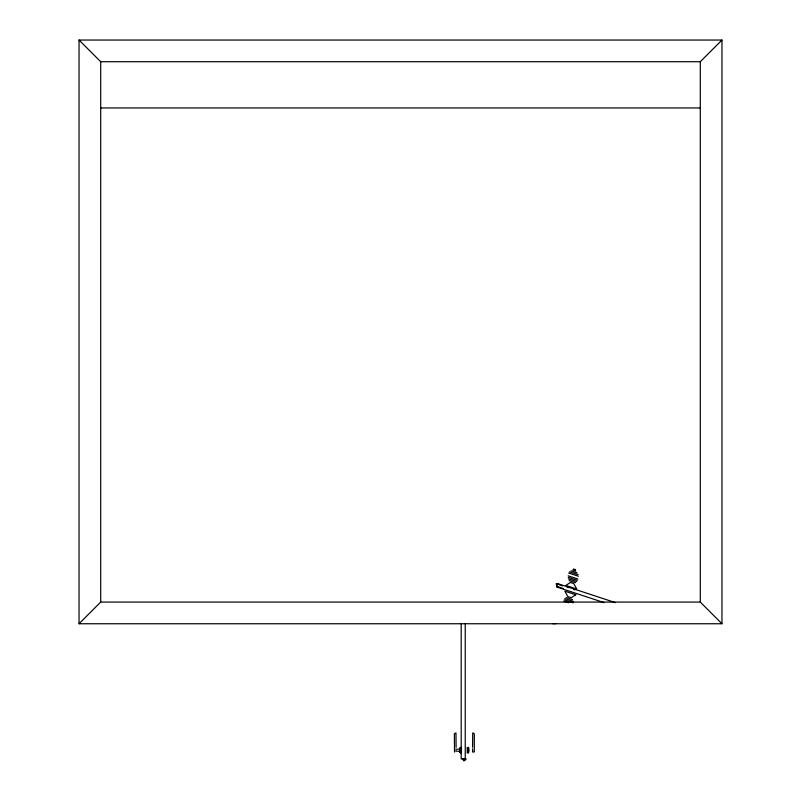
<?xml version="1.0" encoding="UTF-8"?>
<svg xmlns="http://www.w3.org/2000/svg" width="801" height="801" viewBox="0 0 801 801"><rect width="100%" height="100%" fill="white"/><g stroke="black" fill="none" stroke-linecap="round" stroke-linejoin="round"><path stroke-width="1.2" d="M461.196 623.749L461.196 758.887L466.172 759.028L462.507 758.887M465.241 758.887L465.241 623.749M79.039 623.749L100.706 602.072L700.294 602.072L721.961 623.749L721.961 40.05L79.039 40.05L79.039 623.749L721.961 623.749M79.039 40.05L100.706 61.717L700.294 61.717L721.961 40.05M457.391 749.245L459.343 749.005M552.92 623.749L556.274 623.558M100.706 107.955L700.294 107.955M472.72 752.089L474.312 751.939L474.312 733.806L472.72 732.875L472.58 747.353M457.391 751.188L459.343 751.428M573.576 569.04L575.298 569.601M573.756 569.441L575.008 569.861M572.745 569.932L575.819 570.943M570.963 570.823L577.11 572.845M569.451 571.804L578.122 574.657M568.67 573.025L578.412 576.239M568.179 575.819L577.911 579.033M568.249 577.331L577.351 580.325M568.38 578.853L576.73 581.596M569.09 580.565L575.518 582.677M615.558 602.692L557.346 583.508L556.725 587.003L604.244 602.662M557.286 583.829L558.377 584.189M557.256 584.009L556.164 583.649L556.815 586.512M559.388 584.83L562.592 585.881M567.208 587.343L568.34 587.714M573.796 589.516L574.928 589.886M557.927 586.753L563.253 588.515M556.775 586.682L557.866 587.043M566.097 597.496L572.525 599.609M564.885 598.577L573.236 601.331M564.264 599.849L573.206 602.793M563.704 601.14L568.57 602.742M454.517 752.089L454.377 733.806L455.959 732.875L456.109 747.353M700.294 61.717L700.294 602.072M472.58 748.905L472.58 751.528M468.825 748.054L468.825 752.379M468.605 749.776L468.605 750.657M468.385 747.323L468.385 753.11M467.233 747.323L467.233 753.11M465.491 758.887C465.952 760.79 462.257 762.192 463.599 758.887M461.456 747.323L461.456 753.11M460.295 747.323L460.295 753.11M460.074 749.776L460.074 750.657M459.864 748.054L459.864 752.379M456.109 748.905L456.109 751.528M100.706 61.717L100.706 602.072M570.362 582.467L565.856 585.421L576.77 589.015L573.746 583.579L570.362 582.467M575.759 594.753L571.253 597.716L567.869 596.595L564.845 591.158L575.759 594.753"/></g></svg>
